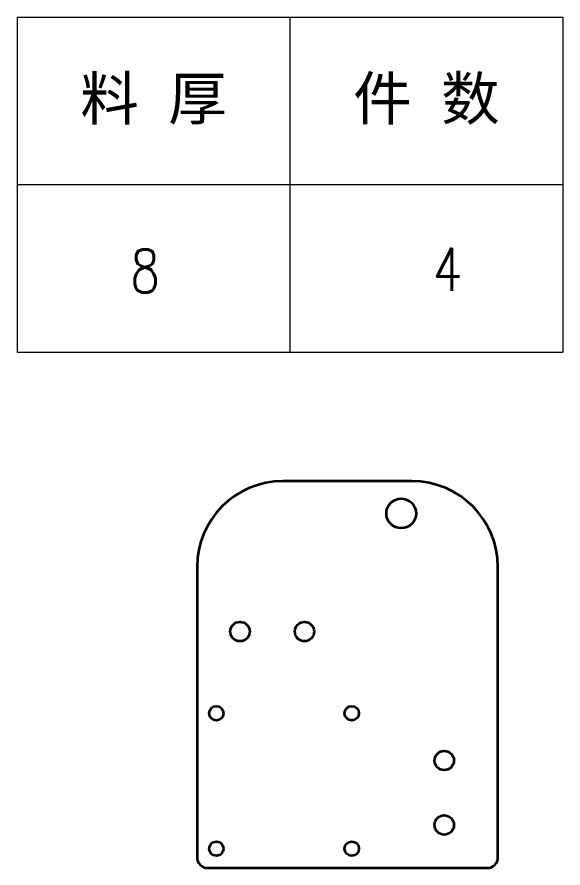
# Model space of a CAD drawing. Header units: millimetres. Extents: x 1333 to 190452, y -42879 to -5704.
# Drawn here: x 173145.2 to 173399.2, y -17085.7 to -16689.8 of the extents above; entities that cross this region are included whole.
import ezdxf
from ezdxf.enums import TextEntityAlignment as Align

# ---------------------------------------------------------------- set-up
doc = ezdxf.new("R2010")
doc.units = ezdxf.units.MM
doc.header["$LTSCALE"] = 0.5
doc.layers.add('标注线', color=3, linetype='Continuous', lineweight=18)
doc.styles.add('DIM', font='romans.shx', dxfattribs={"width": 0.8, "bigfont": 'bigfont.shx'})
doc.styles.get("Standard").update_dxf_attribs({"font": 'simplex.shx'})

# ---------------------------------------------------------------- blocks, each defined once
blk = doc.blocks.new('*T483')
at = {"color": 0, "linetype": 'ByBlock', "lineweight": -2, "transparency": 16777216}
for p, q in [((0, 0), (127, 0)), ((0, 0), (0, -78)), ((63.5, 0), (63.5, -78)), ((127, 0), (127, -78)), ((0, -39), (127, -39)), ((0, -78), (127, -78))]:
    blk.add_line(p, q, dxfattribs=at)
at = {"color": 0, "transparency": 16777216, "char_height": 10, "width": 60.5, "attachment_point": 5}
for s, insert in [('{\\fSimSun|b0|i0|c134|p2;料 厚}', (31.75, -19.5)), ('{\\fSimSun|b0|i0|c134|p2;件 数}', (95.25, -19.5))]:
    blk.add_mtext(s, dxfattribs=dict(at, insert=insert))
blk = doc.blocks.new('拆图参数')
blk.add_blockref('*T483', (-63.5, 78))
at = {"style": 'DIM', "width": 0.8}
blk.add_attdef('6', text='', height=10, dxfattribs=at).set_placement((-37.13, 18.91), align=Align.MIDDLE_LEFT)
blk.add_attdef('1', text='', height=10, dxfattribs=at).set_placement((36.65, 19.27), align=Align.MIDDLE_CENTER)

msp = doc.modelspace()

# ---------------------------------------------------------------- linework, layer by layer
at = {"color": 7, "lineweight": 35}
for p, q in [((173328.967, -16905.731), (173268.967, -16905.731)), ((173228.967, -16945.731), (173228.967, -17080.731)), ((173368.967, -17080.731), (173368.967, -16945.731)), ((173233.967, -17085.731), (173363.967, -17085.731))]:
    msp.add_line(p, q, dxfattribs=at)
for centre, radius in [((173323.967, -16920.731), 6.918), ((173248.967, -16975.731), 4.5), ((173278.967, -16975.731), 4.5), ((173237.967, -17013.731), 3.324), ((173300.967, -17013.731), 3.324), ((173343.967, -17035.731), 4.5), ((173343.967, -17065.731), 4.5), ((173237.967, -17076.731), 3.324), ((173300.967, -17076.731), 3.324)]:
    msp.add_circle(centre, radius, dxfattribs=at)
for centre, radius, start, end in [((173268.967, -16945.731), 40, 90, 179.99999), ((173328.967, -16945.731), 40, 360, 90), ((173233.967, -17080.731), 5, 179.99999, 270), ((173363.967, -17080.731), 5, 270, 360)]:
    msp.add_arc(centre, radius, start, end, dxfattribs=at)

# ---------------------------------------------------------------- block references
at = {"layer": '标注线', "xscale": 2, "yscale": 2, "zscale": 2}
msp.add_blockref('拆图参数', (173272.227, -16845.773), dxfattribs=at).add_auto_attribs({'1': '4', '6': '8'})

doc.saveas('drawing.dxf')
